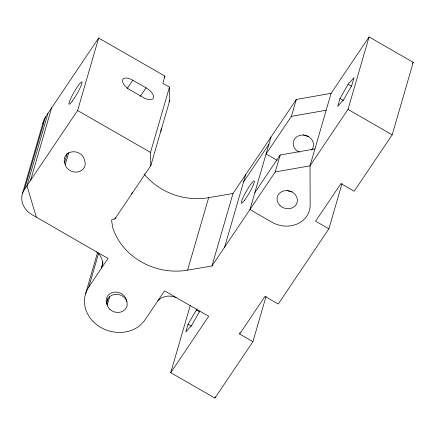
<?xml version="1.0" encoding="UTF-8"?>
<svg xmlns="http://www.w3.org/2000/svg" width="435" height="435" viewBox="0 0 435 435"><rect width="100%" height="100%" fill="white"/><g stroke="black" fill="none" stroke-linecap="round" stroke-linejoin="round"><path stroke-width="0.65" d="M266.068 296.36L252.909 341.66L214.923 398.074L170.732 372.681L208.718 316.267L164.539 290.863L144.273 320.948L140.179 325.309A32.902 28.694 16.2 0 1 97.299 325.124A32.902 28.694 16.2 0 1 88.778 287.127L101.404 268.167C104.237 262.468 101.551 255.394 96.526 251.881L31.994 214.662A20.565 17.933 16.2 0 1 24.447 189.459L45.506 116.977L98.663 38.03L164.947 76.114L162.842 83.368L169.465 87.174L169.764 100.387L150.814 165.621L114.911 218.935L111.539 219.952L112.605 227.048A61.694 53.799 16.2 0 0 187.594 270.14L211.954 265.959L275.263 171.934L280.178 155.018L314.929 148.911M22.43 193.7L43.484 121.218M48.013 113.247L26.959 185.734L24.447 189.459M36.306 217.141L26.959 185.734L30.613 180.237L51.673 107.755M30.613 180.237L77.604 110.512L98.663 38.03M64.543 162.543A10.282 8.966 16.2 0 1 71.71 151.907A10.282 8.966 16.2 0 1 84.205 159.09L84.874 161.314A10.282 8.966 16.2 0 1 77.713 171.956A10.282 8.966 16.2 0 1 65.212 164.773L64.543 162.543L67.175 153.484M65.212 164.773L68.784 152.478M85.548 293.913L97.581 252.49M88.778 287.127L98.555 253.475M114.911 218.935L115.291 217.63M102.573 263.039L102.948 261.745M102.905 262.99L101.404 268.167L108.108 258.417L96.526 251.881M102.442 264.806L102.818 263.512M102.051 266.524L102.801 263.936M131.821 193.831L132.196 192.526M106.749 302.233L107.88 298.35M150.814 165.621L150.515 152.408L169.465 87.174M109.674 296.692L107.227 305.109L106.559 302.88A10.282 8.966 16.2 0 1 113.725 292.244A10.282 8.966 16.2 0 1 126.221 299.421L126.889 301.651M187.594 270.14L208.653 197.659L233.008 193.477L296.322 99.452L331.078 93.34L369.065 36.926L413.25 62.319L392.191 134.801L354.204 191.215L340.948 183.597L315.625 221.208L328.882 228.826L278.231 304.049L264.975 296.431L239.652 334.042L252.909 341.66M170.732 372.681L190.291 305.375M197.077 308.894L188.029 324.195L185.783 331.927L191.677 325.369L199.823 311.079M211.954 265.959L233.008 193.477M224.612 247.156L245.672 174.669M270.994 137.058L249.94 209.545L272.033 222.242A25.703 22.419 16.2 0 0 310.16 205.026L310.019 165.822L331.078 93.34M277.128 160.319L266.084 153.974L291.406 116.362L296.322 99.452M214.923 398.074L215.298 396.78M239.652 334.042L240.028 332.748M339.974 98.527L337.729 106.26L343.623 99.702L351.768 85.412L354.014 77.68L348.12 84.238L339.974 98.527L343.465 100.534M275.263 171.934L310.019 165.822L348.005 109.408L369.065 36.926M328.882 228.826L342.04 183.526M127.129 88.653L132.816 80.209L146.073 87.826A10.282 4.845 34 0 1 153.506 97.739A10.282 4.845 34 0 1 143.267 97.494L130.011 89.876A10.282 4.845 34 0 1 122.578 79.964A10.282 4.845 34 0 1 132.816 80.209M140.385 96.271L146.073 87.826M164.191 77.24L164.947 76.114M169.019 101.491L169.764 100.387M243.567 181.917L268.89 144.306M254.85 192.629L280.178 155.018M412.5 63.434L413.25 62.319M158.025 300.715C162.445 295.762 170.123 294.897 176.006 297.562M291.406 116.362L326.163 110.251M348.12 84.238L351.605 86.244M348.005 109.408L392.191 134.801M77.604 110.512L150.515 152.408M196.174 309.905L199.66 311.911M188.029 324.195L191.52 326.196M208.653 197.659A61.694 53.799 16.2 0 1 144.067 173.973M161.581 128.129A12.854 1.696 -60.1 0 1 160.673 131.256M42.929 123.844A20.565 17.933 16.2 0 1 45.506 116.977M308.317 136.242A10.282 8.966 16.2 0 1 303.217 134.714M292.173 191.813A10.282 8.966 16.2 0 1 287.073 190.28M299.503 152.223A10.282 8.966 16.2 0 1 294.321 139.358A10.282 8.966 16.2 0 1 308.817 136.807A10.282 8.966 16.2 0 1 311.471 150.118M72.139 101.344A12.854 1.696 -60.1 0 0 82.041 82.427A12.854 1.696 -60.1 0 0 72.237 95.45A12.854 1.696 -60.1 0 0 72.139 101.344M109.881 309.328A10.282 8.966 16.2 0 0 126.906 306.338A10.282 8.966 16.2 0 0 114.389 294.468A10.282 8.966 16.2 0 0 109.881 309.328M280.048 205.624A10.282 8.966 16.2 0 0 297.072 202.634A10.282 8.966 16.2 0 0 284.561 190.764A10.282 8.966 16.2 0 0 280.048 205.624M244.47 200.372A12.849 1.691 -60.1 0 0 254.372 181.466A12.849 1.691 -60.1 0 0 244.568 194.483A12.849 1.691 -60.1 0 0 244.47 200.372"/></g></svg>
